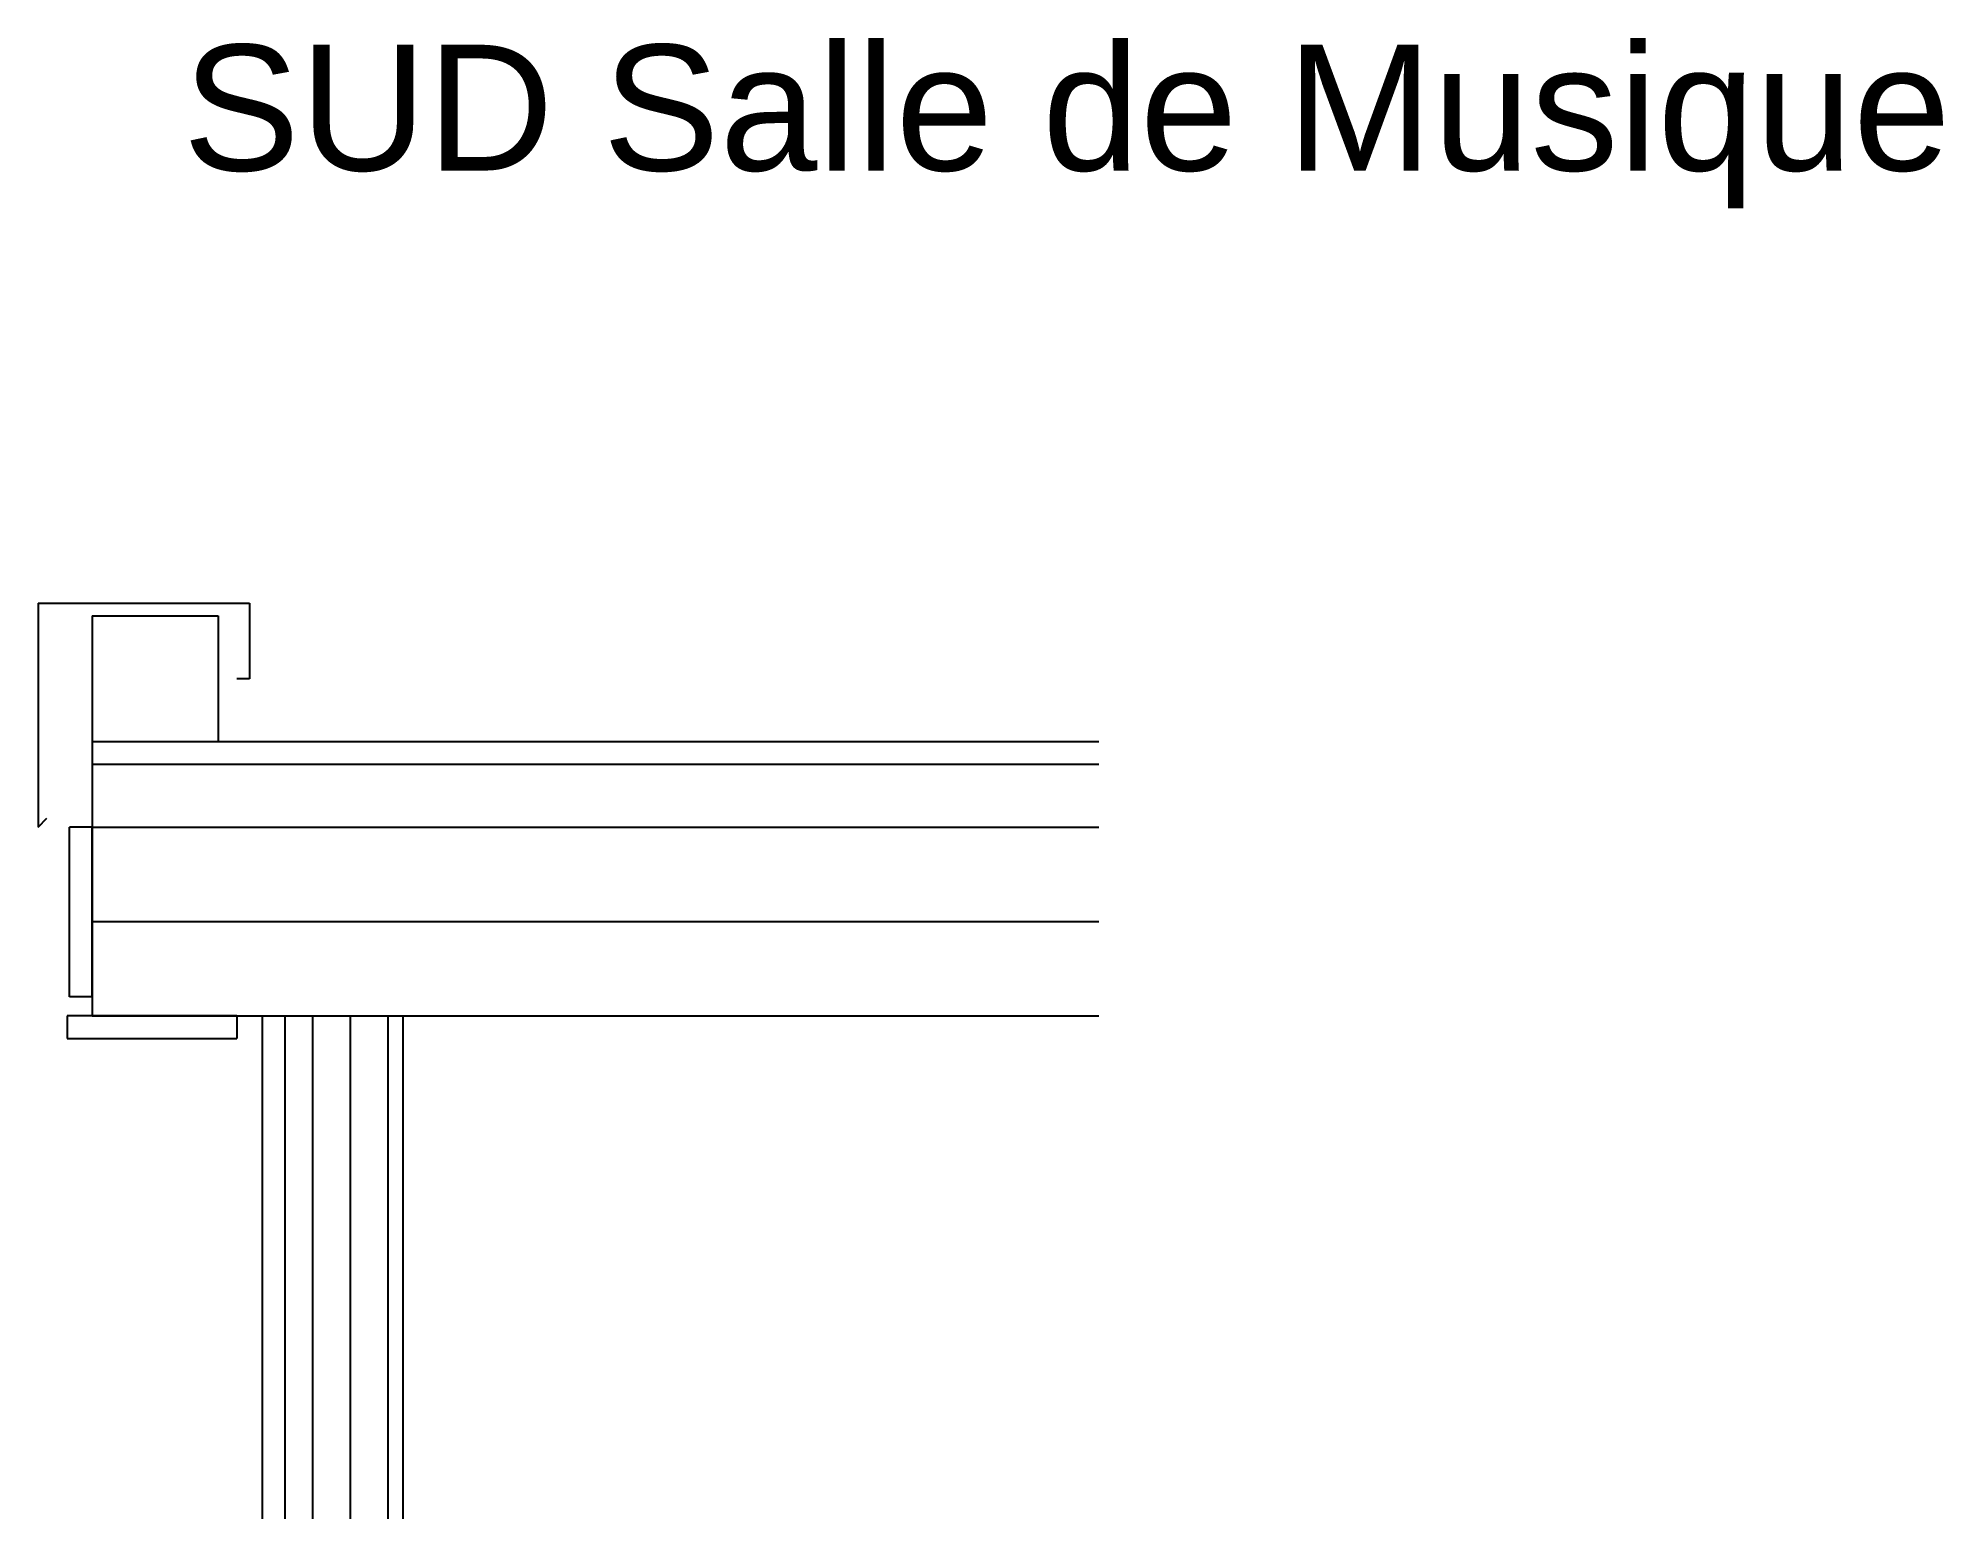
# Model space of a CAD drawing. Header units: centimetres. Extents: x -3067 to 1471, y -400 to 777.
# Drawn here: x -43 to 1471, y -400 to 777 of the extents above.
import ezdxf

# ---------------------------------------------------------------- set-up
doc = ezdxf.new("R2010")
doc.units = ezdxf.units.CM
doc.layers.get('0').update_dxf_attribs({"lineweight": 25, "true_color": 0xffffff})
for name, color, linetype, lineweight, true_color in [('Acrotère', 178, 'Continuous', 25, 0x000000), ('Bardage', 30, 'Continuous', 25, 0xff7f00), ('Bardage ... Couvre Joints', 30, 'Continuous', 25, 0xff7f00), ('CacheMoineaux', 6, 'Continuous', 25, 0xff00ff), ('Couvertine', 4, 'Continuous', 25, 0x00ffff), ('Débord Fermettes', 2, 'Continuous', 25, 0xffff00), ('OSB Contreventement Fermettes', 30, 'Continuous', 25, 0xff7f00), ('Platelage OSB', 30, 'Continuous', 25, 0xff7f00), ('Tasseaux', 1, 'Continuous', 25, 0xff0000), ('Ventilation Toiture', 1, 'Continuous', 25, 0xff0000)]:
    doc.layers.add(name, color=color, linetype=linetype, lineweight=lineweight, true_color=true_color)
doc.styles.add('textstyle11', font='')
doc.styles.get('textstyle11').set_extended_font_data('Liberation Sans')

msp = doc.modelspace()

# ---------------------------------------------------------------- linework, layer by layer
at = {"layer": 'Acrotère'}
for p, q in [((0, 318), (100, 318)), ((0, 318), (0, 218)), ((100, 318), (100, 218))]:
    msp.add_line(p, q, dxfattribs=at)
at = {"layer": 'Bardage'}
msp.add_line((153, 0), (153, -400), dxfattribs=at)
at = {"layer": 'Bardage ... Couvre Joints'}
msp.add_line((135, 0), (135, -400), dxfattribs=at)
at = {"layer": 'CacheMoineaux'}
for p, q in [((0, 150), (-18, 150)), ((-18, 15), (-18, 150)), ((0, 15), (0, 150)), ((-20, 0), (-20, -18)), ((115, 0), (-20, 0)), ((0, 15), (-18, 15)), ((0, 15), (-18, 15)), ((115, 0), (115, -18)), ((-20, -18), (115, -18))]:
    msp.add_line(p, q, dxfattribs=at)
at = {"layer": 'Couvertine'}
for p, q in [((-43, 328), (-43, 150)), ((-43, 328), (125, 328)), ((125, 328), (125, 268)), ((125, 268), (115, 268)), ((-43, 150), (-35.92893, 157.07107))]:
    msp.add_line(p, q, dxfattribs=at)
at = {"layer": 'Débord Fermettes'}
for p, q in [((0, 150), (0, 0)), ((0, 150), (800, 150)), ((0, 75), (800, 75)), ((0, 0), (800, 0))]:
    msp.add_line(p, q, dxfattribs=at)
at = {"layer": 'OSB Contreventement Fermettes'}
for p, q in [((235, 0), (235, -400)), ((247, 0), (247, -400))]:
    msp.add_line(p, q, dxfattribs=at)
at = {"layer": 'Platelage OSB'}
for q in [(0, 200), (800, 218)]:
    msp.add_line((0, 218), q, dxfattribs=at)
at = {"layer": 'Tasseaux'}
for p, q in [((175, 0), (175, -400)), ((205, 0), (205, -400))]:
    msp.add_line(p, q, dxfattribs=at)
at = {"layer": 'Ventilation Toiture'}
for q in [(0, 150), (800, 200)]:
    msp.add_line((0, 200), q, dxfattribs=at)

# ---------------------------------------------------------------- texts
at = {"insert": (71.883, 772.07667), "char_height": 100, "attachment_point": 1, "style": 'textstyle11'}
msp.add_mtext('SUD Salle de Musique', dxfattribs=at)

doc.saveas('drawing.dxf')
